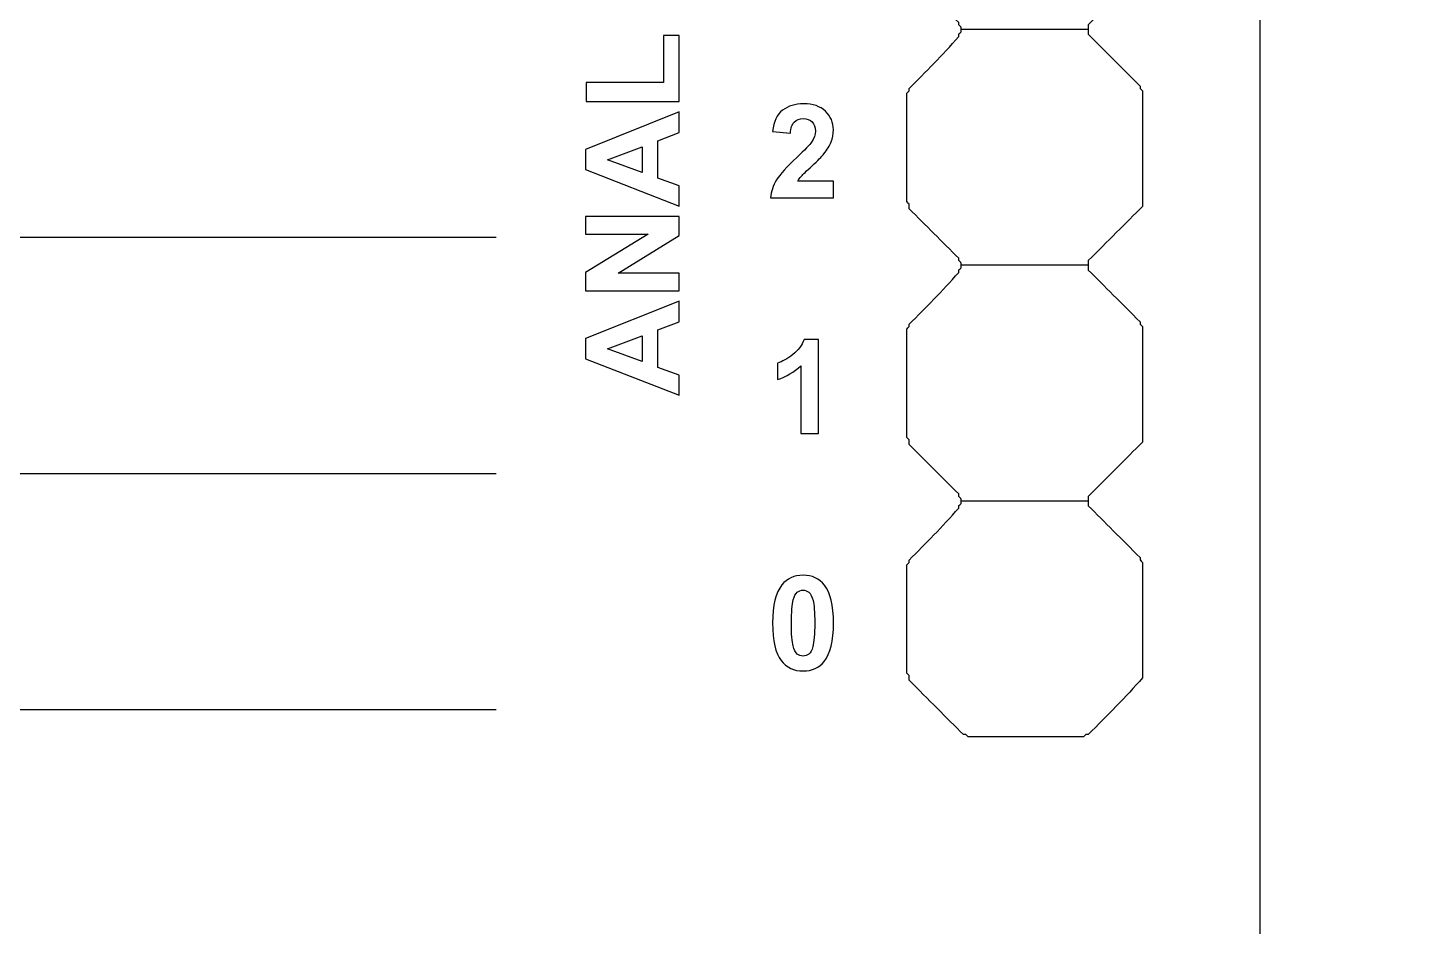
# Model space of a CAD drawing. Extents: x -1020 to 856, y -646 to 1108.
# Drawn here: x 435.61 to 450.5, y 729.2 to 738.87 of the extents above; entities that cross this region are included whole.
import ezdxf

# ---------------------------------------------------------------- set-up
doc = ezdxf.new("R2010")
doc.units = 0
doc.header["$MEASUREMENT"] = 0
doc.layers.add('LAYER_1', color=7, linetype='CONTINUOUS')

msp = doc.modelspace()

# ---------------------------------------------------------------- linework, layer by layer
at = {"layer": 'LAYER_1', "color": 250}
for points, knots in [([(581.5, 670), (581.5, 670), (581.5, 793), (581.5, 793), (581.5, 793), (581.5, 795.761), (579.261, 798), (576.5, 798), (576.5, 798), (576.5, 798), (333.5, 798), (333.5, 798), (333.5, 798), (330.739, 798), (328.5, 795.761), (328.5, 793), (328.5, 793), (328.5, 793), (328.5, 670), (328.5, 670), (328.5, 670), (328.5, 667.239), (330.739, 665), (333.5, 665), (333.5, 665), (333.5, 665), (576.5, 665), (576.5, 665), (576.5, 665), (579.261, 665), (581.5, 667.239), (581.5, 670)], [0, 0, 0, 0, 0.125, 0.125, 0.125, 0.125, 0.25, 0.25, 0.25, 0.25, 0.375, 0.375, 0.375, 0.375, 0.5, 0.5, 0.5, 0.5, 0.625, 0.625, 0.625, 0.625, 0.75, 0.75, 0.75, 0.75, 0.875, 0.875, 0.875, 0.875, 1, 1, 1, 1]), ([(445.6548, 738.847), (445.6548, 738.847), (445.6548, 738.847), (445.6548, 738.8723), (445.6548, 738.8723), (445.6548, 738.8723), (445.6548, 738.8723), (445.6295, 738.8977), (445.6295, 738.8977), (445.6295, 738.8977), (445.6295, 738.8977), (445.6295, 738.923), (445.6295, 738.923), (445.452, 739.1005), (445.2745, 739.278), (445.097, 739.4555), (445.097, 739.4555), (445.097, 739.4555), (445.097, 739.4809), (445.097, 739.5062), (445.097, 739.5062), (445.097, 739.5062), (445.097, 739.5062), (445.0716, 739.5316), (445.0716, 739.5316), (445.0716, 739.912), (445.0716, 740.2923), (445.0716, 740.698), (445.0716, 740.698), (445.0716, 740.698), (445.0716, 740.698), (445.097, 740.7234), (445.097, 740.7234), (445.097, 740.7234), (445.097, 740.7234), (445.097, 740.7488), (445.097, 740.7488), (445.2745, 740.9263), (445.452, 741.1038), (445.6295, 741.3066), (445.6295, 741.3066), (445.6295, 741.3066), (445.6295, 741.3066), (445.6295, 741.332), (445.6295, 741.332), (445.6295, 741.332), (445.6295, 741.332), (445.6548, 741.3573), (445.6548, 741.3573), (445.6548, 741.3573), (445.6548, 741.3573), (445.6548, 741.3827)], [0, 0, 0, 0, 0.0769231, 0.0769231, 0.0769231, 0.0769231, 0.1538462, 0.1538462, 0.1538462, 0.1538462, 0.2307692, 0.2307692, 0.2307692, 0.2307692, 0.3076923, 0.3076923, 0.3076923, 0.3076923, 0.3846154, 0.3846154, 0.3846154, 0.3846154, 0.4615385, 0.4615385, 0.4615385, 0.4615385, 0.5384615, 0.5384615, 0.5384615, 0.5384615, 0.6153846, 0.6153846, 0.6153846, 0.6153846, 0.6923077, 0.6923077, 0.6923077, 0.6923077, 0.7692308, 0.7692308, 0.7692308, 0.7692308, 0.8461538, 0.8461538, 0.8461538, 0.8461538, 0.9230769, 0.9230769, 0.9230769, 0.9230769, 1, 1, 1, 1]), ([(447.0241, 741.3827), (447.0241, 741.3827), (447.0241, 741.3573), (447.0241, 741.332), (447.0241, 741.332), (447.2016, 741.1545), (447.3791, 740.977), (447.582, 740.7741), (447.582, 740.7741), (447.582, 740.7741), (447.582, 740.7741), (447.582, 740.7488), (447.582, 740.7488), (447.582, 740.7488), (447.582, 740.7488), (447.6073, 740.7234), (447.6073, 740.7234), (447.6073, 740.3177), (447.6073, 739.912), (447.6073, 739.4809), (447.6073, 739.4809), (447.4298, 739.3034), (447.227, 739.1005), (447.0241, 738.8977), (447.0241, 738.8977), (447.0241, 738.8977), (447.0241, 738.8723), (447.0241, 738.847)], [0, 0, 0, 0, 0.1428571, 0.1428571, 0.1428571, 0.1428571, 0.2857143, 0.2857143, 0.2857143, 0.2857143, 0.4285714, 0.4285714, 0.4285714, 0.4285714, 0.5714286, 0.5714286, 0.5714286, 0.5714286, 0.7142857, 0.7142857, 0.7142857, 0.7142857, 0.8571429, 0.8571429, 0.8571429, 0.8571429, 1, 1, 1, 1]), ([(442.6229, 738.0737), (442.6229, 738.0737), (441.6229, 738.0737), (441.6229, 738.0737), (441.6229, 738.0737), (441.6229, 738.0737), (441.6229, 738.2772), (441.6229, 738.2772), (441.6229, 738.2772), (441.6229, 738.2772), (442.453, 738.2772), (442.453, 738.2772), (442.453, 738.2772), (442.453, 738.2772), (442.453, 738.7833), (442.453, 738.7833), (442.453, 738.7833), (442.453, 738.7833), (442.6229, 738.7833), (442.6229, 738.7833), (442.6229, 738.7833), (442.6229, 738.7833), (442.6229, 738.0737), (442.6229, 738.0737)], [0, 0, 0, 0, 0.1666667, 0.1666667, 0.1666667, 0.1666667, 0.3333333, 0.3333333, 0.3333333, 0.3333333, 0.5, 0.5, 0.5, 0.5, 0.6666667, 0.6666667, 0.6666667, 0.6666667, 0.8333333, 0.8333333, 0.8333333, 0.8333333, 1, 1, 1, 1]), ([(445.6548, 736.3112), (445.6548, 736.3112), (445.6548, 736.3112), (445.6548, 736.3366), (445.6548, 736.3366), (445.6548, 736.3366), (445.6548, 736.3366), (445.6295, 736.3619), (445.6295, 736.3619), (445.6295, 736.3619), (445.6295, 736.3619), (445.6295, 736.3873), (445.6295, 736.3873), (445.452, 736.5648), (445.2745, 736.7423), (445.097, 736.9198), (445.097, 736.9198), (445.097, 736.9198), (445.097, 736.9452), (445.097, 736.9705), (445.097, 736.9705), (445.097, 736.9705), (445.097, 736.9705), (445.0716, 736.9959), (445.0716, 736.9959), (445.0716, 737.3762), (445.0716, 737.7566), (445.0716, 738.1623), (445.0716, 738.1623), (445.0716, 738.1623), (445.0716, 738.1623), (445.097, 738.1877), (445.097, 738.1877), (445.097, 738.1877), (445.097, 738.1877), (445.097, 738.213), (445.097, 738.213), (445.2745, 738.3905), (445.452, 738.568), (445.6295, 738.7709), (445.6295, 738.7709), (445.6295, 738.7709), (445.6295, 738.7709), (445.6295, 738.7962), (445.6295, 738.7962), (445.6295, 738.7962), (445.6295, 738.7962), (445.6548, 738.8216), (445.6548, 738.8216), (445.6548, 738.8216), (445.6548, 738.8216), (445.6548, 738.847)], [0, 0, 0, 0, 0.0769231, 0.0769231, 0.0769231, 0.0769231, 0.1538462, 0.1538462, 0.1538462, 0.1538462, 0.2307692, 0.2307692, 0.2307692, 0.2307692, 0.3076923, 0.3076923, 0.3076923, 0.3076923, 0.3846154, 0.3846154, 0.3846154, 0.3846154, 0.4615385, 0.4615385, 0.4615385, 0.4615385, 0.5384615, 0.5384615, 0.5384615, 0.5384615, 0.6153846, 0.6153846, 0.6153846, 0.6153846, 0.6923077, 0.6923077, 0.6923077, 0.6923077, 0.7692308, 0.7692308, 0.7692308, 0.7692308, 0.8461538, 0.8461538, 0.8461538, 0.8461538, 0.9230769, 0.9230769, 0.9230769, 0.9230769, 1, 1, 1, 1]), ([(447.0241, 738.847), (447.0241, 738.847), (447.0241, 738.8216), (447.0241, 738.7962), (447.0241, 738.7962), (447.2016, 738.6187), (447.3791, 738.4412), (447.582, 738.2384), (447.582, 738.2384), (447.582, 738.2384), (447.582, 738.2384), (447.582, 738.213), (447.582, 738.213), (447.582, 738.213), (447.582, 738.213), (447.6073, 738.1877), (447.6073, 738.1877), (447.6073, 737.782), (447.6073, 737.3762), (447.6073, 736.9452), (447.6073, 736.9452), (447.4298, 736.7677), (447.227, 736.5648), (447.0241, 736.3619), (447.0241, 736.3619), (447.0241, 736.3619), (447.0241, 736.3366), (447.0241, 736.3112)], [0, 0, 0, 0, 0.1428571, 0.1428571, 0.1428571, 0.1428571, 0.2857143, 0.2857143, 0.2857143, 0.2857143, 0.4285714, 0.4285714, 0.4285714, 0.4285714, 0.5714286, 0.5714286, 0.5714286, 0.5714286, 0.7142857, 0.7142857, 0.7142857, 0.7142857, 0.8571429, 0.8571429, 0.8571429, 0.8571429, 1, 1, 1, 1]), ([(444.281, 737.216), (444.281, 737.216), (444.281, 737.0365), (444.281, 737.0365), (444.281, 737.0365), (444.281, 737.0365), (443.6035, 737.0365), (443.6035, 737.0365), (443.6035, 737.0365), (443.6111, 737.1043), (443.633, 737.1687), (443.6697, 737.2295), (443.6697, 737.2295), (443.7064, 737.2902), (443.7789, 737.3708), (443.8869, 737.4712), (443.8869, 737.4712), (443.9742, 737.5522), (444.0275, 737.6074), (444.0473, 737.6363), (444.0473, 737.6363), (444.0737, 737.6762), (444.0872, 737.7156), (444.0872, 737.7546), (444.0872, 737.7546), (444.0872, 737.7975), (444.0757, 737.8306), (444.0524, 737.8539), (444.0524, 737.8539), (444.0292, 737.8772), (443.9973, 737.8886), (443.9564, 737.8886), (443.9564, 737.8886), (443.916, 737.8886), (443.8841, 737.8764), (443.8602, 737.8522), (443.8602, 737.8522), (443.8365, 737.8279), (443.8226, 737.7875), (443.8189, 737.7311), (443.8189, 737.7311), (443.8189, 737.7311), (443.6263, 737.7504), (443.6263, 737.7504), (443.6263, 737.7504), (443.6379, 737.8567), (443.6737, 737.933), (443.7343, 737.9794), (443.7343, 737.9794), (443.7949, 738.0257), (443.8705, 738.0489), (443.9613, 738.0489), (443.9613, 738.0489), (444.0608, 738.0489), (444.139, 738.022), (444.1959, 737.9685), (444.1959, 737.9685), (444.2527, 737.9147), (444.281, 737.848), (444.281, 737.7682), (444.281, 737.7682), (444.281, 737.7229), (444.2729, 737.6797), (444.2567, 737.6386), (444.2567, 737.6386), (444.2405, 737.5976), (444.2146, 737.5546), (444.1794, 737.5098), (444.1794, 737.5098), (444.1559, 737.4799), (444.1137, 737.437), (444.0529, 737.3811), (444.0529, 737.3811), (443.9918, 737.3252), (443.9531, 737.2879), (443.9369, 737.2696), (443.9369, 737.2696), (443.9207, 737.2513), (443.9073, 737.2335), (443.8973, 737.216), (443.8973, 737.216), (443.8973, 737.216), (444.281, 737.216), (444.281, 737.216)], [0, 0, 0, 0, 0.047619, 0.047619, 0.047619, 0.047619, 0.0952381, 0.0952381, 0.0952381, 0.0952381, 0.1428571, 0.1428571, 0.1428571, 0.1428571, 0.1904762, 0.1904762, 0.1904762, 0.1904762, 0.2380952, 0.2380952, 0.2380952, 0.2380952, 0.2857143, 0.2857143, 0.2857143, 0.2857143, 0.3333333, 0.3333333, 0.3333333, 0.3333333, 0.3809524, 0.3809524, 0.3809524, 0.3809524, 0.4285714, 0.4285714, 0.4285714, 0.4285714, 0.4761905, 0.4761905, 0.4761905, 0.4761905, 0.5238095, 0.5238095, 0.5238095, 0.5238095, 0.5714286, 0.5714286, 0.5714286, 0.5714286, 0.6190476, 0.6190476, 0.6190476, 0.6190476, 0.6666667, 0.6666667, 0.6666667, 0.6666667, 0.7142857, 0.7142857, 0.7142857, 0.7142857, 0.7619048, 0.7619048, 0.7619048, 0.7619048, 0.8095238, 0.8095238, 0.8095238, 0.8095238, 0.8571429, 0.8571429, 0.8571429, 0.8571429, 0.9047619, 0.9047619, 0.9047619, 0.9047619, 0.952381, 0.952381, 0.952381, 0.952381, 1, 1, 1, 1]), ([(442.6229, 737.9604), (442.6229, 737.9604), (442.6229, 737.7387), (442.6229, 737.7387), (442.6229, 737.7387), (442.6229, 737.7387), (442.3938, 737.6507), (442.3938, 737.6507), (442.3938, 737.6507), (442.3938, 737.6507), (442.3938, 737.2476), (442.3938, 737.2476), (442.3938, 737.2476), (442.3938, 737.2476), (442.6229, 737.1645), (442.6229, 737.1645), (442.6229, 737.1645), (442.6229, 737.1645), (442.6229, 736.9486), (442.6229, 736.9486), (442.6229, 736.9486), (442.6229, 736.9486), (441.6147, 737.3413), (441.6147, 737.3413), (441.6147, 737.3413), (441.6147, 737.3413), (441.6147, 737.5566), (441.6147, 737.5566), (441.6147, 737.5566), (441.6147, 737.5566), (442.6229, 737.9604), (442.6229, 737.9604)], [0, 0, 0, 0, 0.125, 0.125, 0.125, 0.125, 0.25, 0.25, 0.25, 0.25, 0.375, 0.375, 0.375, 0.375, 0.5, 0.5, 0.5, 0.5, 0.625, 0.625, 0.625, 0.625, 0.75, 0.75, 0.75, 0.75, 0.875, 0.875, 0.875, 0.875, 1, 1, 1, 1]), ([(442.224, 737.5854), (442.224, 737.5854), (441.8499, 737.4465), (441.8499, 737.4465), (441.8499, 737.4465), (441.8499, 737.4465), (442.224, 737.3104), (442.224, 737.3104), (442.224, 737.3104), (442.224, 737.3104), (442.224, 737.5854), (442.224, 737.5854)], [0, 0, 0, 0, 0.3333333, 0.3333333, 0.3333333, 0.3333333, 0.6666667, 0.6666667, 0.6666667, 0.6666667, 1, 1, 1, 1]), ([(442.6229, 736.0358), (442.6229, 736.0358), (441.6147, 736.0358), (441.6147, 736.0358), (441.6147, 736.0358), (441.6147, 736.0358), (441.6147, 736.234), (441.6147, 736.234), (441.6147, 736.234), (441.6147, 736.234), (442.2879, 736.6467), (442.2879, 736.6467), (442.2879, 736.6467), (442.2879, 736.6467), (441.6147, 736.6467), (441.6147, 736.6467), (441.6147, 736.6467), (441.6147, 736.6467), (441.6147, 736.8359), (441.6147, 736.8359), (441.6147, 736.8359), (441.6147, 736.8359), (442.6229, 736.8359), (442.6229, 736.8359), (442.6229, 736.8359), (442.6229, 736.8359), (442.6229, 736.6314), (442.6229, 736.6314), (442.6229, 736.6314), (442.6229, 736.6314), (441.9654, 736.2251), (441.9654, 736.2251), (441.9654, 736.2251), (441.9654, 736.2251), (442.6229, 736.2251), (442.6229, 736.2251), (442.6229, 736.2251), (442.6229, 736.2251), (442.6229, 736.0358), (442.6229, 736.0358)], [0, 0, 0, 0, 0.1, 0.1, 0.1, 0.1, 0.2, 0.2, 0.2, 0.2, 0.3, 0.3, 0.3, 0.3, 0.4, 0.4, 0.4, 0.4, 0.5, 0.5, 0.5, 0.5, 0.6, 0.6, 0.6, 0.6, 0.7, 0.7, 0.7, 0.7, 0.8, 0.8, 0.8, 0.8, 0.9, 0.9, 0.9, 0.9, 1, 1, 1, 1]), ([(445.6548, 733.7755), (445.6548, 733.7755), (445.6548, 733.7755), (445.6548, 733.8009), (445.6548, 733.8009), (445.6548, 733.8009), (445.6548, 733.8009), (445.6295, 733.8262), (445.6295, 733.8262), (445.6295, 733.8262), (445.6295, 733.8262), (445.6295, 733.8516), (445.6295, 733.8516), (445.452, 734.0291), (445.2745, 734.2066), (445.097, 734.3841), (445.097, 734.3841), (445.097, 734.3841), (445.097, 734.4094), (445.097, 734.4348), (445.097, 734.4348), (445.097, 734.4348), (445.097, 734.4348), (445.0716, 734.4601), (445.0716, 734.4601), (445.0716, 734.8405), (445.0716, 735.2209), (445.0716, 735.6266), (445.0716, 735.6266), (445.0716, 735.6266), (445.0716, 735.6266), (445.097, 735.6519), (445.097, 735.6519), (445.097, 735.6519), (445.097, 735.6519), (445.097, 735.6773), (445.097, 735.6773), (445.2745, 735.8548), (445.452, 736.0323), (445.6295, 736.2352), (445.6295, 736.2352), (445.6295, 736.2352), (445.6295, 736.2352), (445.6295, 736.2605), (445.6295, 736.2605), (445.6295, 736.2605), (445.6295, 736.2605), (445.6548, 736.2859), (445.6548, 736.2859), (445.6548, 736.2859), (445.6548, 736.2859), (445.6548, 736.3112)], [0, 0, 0, 0, 0.0769231, 0.0769231, 0.0769231, 0.0769231, 0.1538462, 0.1538462, 0.1538462, 0.1538462, 0.2307692, 0.2307692, 0.2307692, 0.2307692, 0.3076923, 0.3076923, 0.3076923, 0.3076923, 0.3846154, 0.3846154, 0.3846154, 0.3846154, 0.4615385, 0.4615385, 0.4615385, 0.4615385, 0.5384615, 0.5384615, 0.5384615, 0.5384615, 0.6153846, 0.6153846, 0.6153846, 0.6153846, 0.6923077, 0.6923077, 0.6923077, 0.6923077, 0.7692308, 0.7692308, 0.7692308, 0.7692308, 0.8461538, 0.8461538, 0.8461538, 0.8461538, 0.9230769, 0.9230769, 0.9230769, 0.9230769, 1, 1, 1, 1]), ([(447.0241, 736.3112), (447.0241, 736.3112), (447.0241, 736.2859), (447.0241, 736.2605), (447.0241, 736.2605), (447.2016, 736.083), (447.3791, 735.9055), (447.582, 735.7027), (447.582, 735.7027), (447.582, 735.7027), (447.582, 735.7027), (447.582, 735.6773), (447.582, 735.6773), (447.582, 735.6773), (447.582, 735.6773), (447.6073, 735.6519), (447.6073, 735.6519), (447.6073, 735.2462), (447.6073, 734.8405), (447.6073, 734.4094), (447.6073, 734.4094), (447.4298, 734.2319), (447.227, 734.0291), (447.0241, 733.8262), (447.0241, 733.8262), (447.0241, 733.8262), (447.0241, 733.8009), (447.0241, 733.7755)], [0, 0, 0, 0, 0.1428571, 0.1428571, 0.1428571, 0.1428571, 0.2857143, 0.2857143, 0.2857143, 0.2857143, 0.4285714, 0.4285714, 0.4285714, 0.4285714, 0.5714286, 0.5714286, 0.5714286, 0.5714286, 0.7142857, 0.7142857, 0.7142857, 0.7142857, 0.8571429, 0.8571429, 0.8571429, 0.8571429, 1, 1, 1, 1]), ([(442.6229, 735.9261), (442.6229, 735.9261), (442.6229, 735.7044), (442.6229, 735.7044), (442.6229, 735.7044), (442.6229, 735.7044), (442.3938, 735.6164), (442.3938, 735.6164), (442.3938, 735.6164), (442.3938, 735.6164), (442.3938, 735.2133), (442.3938, 735.2133), (442.3938, 735.2133), (442.3938, 735.2133), (442.6229, 735.1302), (442.6229, 735.1302), (442.6229, 735.1302), (442.6229, 735.1302), (442.6229, 734.9143), (442.6229, 734.9143), (442.6229, 734.9143), (442.6229, 734.9143), (441.6147, 735.307), (441.6147, 735.307), (441.6147, 735.307), (441.6147, 735.307), (441.6147, 735.5223), (441.6147, 735.5223), (441.6147, 735.5223), (441.6147, 735.5223), (442.6229, 735.9261), (442.6229, 735.9261)], [0, 0, 0, 0, 0.125, 0.125, 0.125, 0.125, 0.25, 0.25, 0.25, 0.25, 0.375, 0.375, 0.375, 0.375, 0.5, 0.5, 0.5, 0.5, 0.625, 0.625, 0.625, 0.625, 0.75, 0.75, 0.75, 0.75, 0.875, 0.875, 0.875, 0.875, 1, 1, 1, 1]), ([(442.224, 735.5511), (442.224, 735.5511), (441.8499, 735.4122), (441.8499, 735.4122), (441.8499, 735.4122), (441.8499, 735.4122), (442.224, 735.2761), (442.224, 735.2761), (442.224, 735.2761), (442.224, 735.2761), (442.224, 735.5511), (442.224, 735.5511)], [0, 0, 0, 0, 0.3333333, 0.3333333, 0.3333333, 0.3333333, 0.6666667, 0.6666667, 0.6666667, 0.6666667, 1, 1, 1, 1]), ([(444.1228, 734.5007), (444.1228, 734.5007), (443.9296, 734.5007), (443.9296, 734.5007), (443.9296, 734.5007), (443.9296, 734.5007), (443.9296, 735.2291), (443.9296, 735.2291), (443.9296, 735.2291), (443.859, 735.1629), (443.7759, 735.1141), (443.6801, 735.0826), (443.6801, 735.0826), (443.6801, 735.0826), (443.6801, 735.258), (443.6801, 735.258), (443.6801, 735.258), (443.7303, 735.2744), (443.7852, 735.3057), (443.8444, 735.3517), (443.8444, 735.3517), (443.9036, 735.3979), (443.9442, 735.4516), (443.966, 735.5131), (443.966, 735.5131), (443.966, 735.5131), (444.1228, 735.5131), (444.1228, 735.5131), (444.1228, 735.5131), (444.1228, 735.5131), (444.1228, 734.5007), (444.1228, 734.5007)], [0, 0, 0, 0, 0.125, 0.125, 0.125, 0.125, 0.25, 0.25, 0.25, 0.25, 0.375, 0.375, 0.375, 0.375, 0.5, 0.5, 0.5, 0.5, 0.625, 0.625, 0.625, 0.625, 0.75, 0.75, 0.75, 0.75, 0.875, 0.875, 0.875, 0.875, 1, 1, 1, 1]), ([(447.0241, 733.7755), (447.0241, 733.7755), (447.0241, 733.7501), (447.0241, 733.7248), (447.0241, 733.7248), (447.2016, 733.5473), (447.3791, 733.3698), (447.582, 733.1669), (447.582, 733.1669), (447.582, 733.1669), (447.582, 733.1669), (447.582, 733.1416), (447.582, 733.1416), (447.582, 733.1416), (447.582, 733.1416), (447.6073, 733.1162), (447.6073, 733.1162), (447.6073, 732.7105), (447.6073, 732.3048), (447.6073, 731.8737), (447.6073, 731.8737), (447.4298, 731.6708), (447.227, 731.468), (447.0241, 731.2651), (447.0241, 731.2651), (447.0241, 731.2651), (447.0241, 731.2651), (446.9988, 731.2651), (446.9988, 731.2651), (446.9988, 731.2651), (446.9988, 731.2651), (446.9734, 731.2398), (446.9734, 731.2398), (446.5677, 731.2398), (446.162, 731.2398), (445.7309, 731.2398), (445.7309, 731.2398), (445.7309, 731.2398), (445.7309, 731.2398), (445.7055, 731.2651), (445.7055, 731.2651), (445.7055, 731.2651), (445.7055, 731.2651), (445.6802, 731.2651), (445.6802, 731.2651), (445.5027, 731.4426), (445.2998, 731.6455), (445.097, 731.8483), (445.097, 731.8483), (445.097, 731.8483), (445.097, 731.8737), (445.097, 731.8991), (445.097, 731.8991), (445.097, 731.8991), (445.097, 731.8991), (445.0716, 731.9244), (445.0716, 731.9244), (445.0716, 732.3048), (445.0716, 732.6851), (445.0716, 733.0909), (445.0716, 733.0909), (445.0716, 733.0909), (445.0716, 733.0909), (445.097, 733.1162), (445.097, 733.1162), (445.097, 733.1162), (445.097, 733.1162), (445.097, 733.1416), (445.097, 733.1416), (445.2745, 733.3191), (445.452, 733.4966), (445.6295, 733.6994), (445.6295, 733.6994), (445.6295, 733.6994), (445.6295, 733.6994), (445.6295, 733.7248), (445.6295, 733.7248), (445.6295, 733.7248), (445.6295, 733.7248), (445.6548, 733.7501), (445.6548, 733.7501), (445.6548, 733.7501), (445.6548, 733.7501), (445.6548, 733.7755)], [0, 0, 0, 0, 0.047619, 0.047619, 0.047619, 0.047619, 0.0952381, 0.0952381, 0.0952381, 0.0952381, 0.1428571, 0.1428571, 0.1428571, 0.1428571, 0.1904762, 0.1904762, 0.1904762, 0.1904762, 0.2380952, 0.2380952, 0.2380952, 0.2380952, 0.2857143, 0.2857143, 0.2857143, 0.2857143, 0.3333333, 0.3333333, 0.3333333, 0.3333333, 0.3809524, 0.3809524, 0.3809524, 0.3809524, 0.4285714, 0.4285714, 0.4285714, 0.4285714, 0.4761905, 0.4761905, 0.4761905, 0.4761905, 0.5238095, 0.5238095, 0.5238095, 0.5238095, 0.5714286, 0.5714286, 0.5714286, 0.5714286, 0.6190476, 0.6190476, 0.6190476, 0.6190476, 0.6666667, 0.6666667, 0.6666667, 0.6666667, 0.7142857, 0.7142857, 0.7142857, 0.7142857, 0.7619048, 0.7619048, 0.7619048, 0.7619048, 0.8095238, 0.8095238, 0.8095238, 0.8095238, 0.8571429, 0.8571429, 0.8571429, 0.8571429, 0.9047619, 0.9047619, 0.9047619, 0.9047619, 0.952381, 0.952381, 0.952381, 0.952381, 1, 1, 1, 1]), ([(443.955, 732.9773), (444.0529, 732.9773), (444.1292, 732.9424), (444.1841, 732.8727), (444.1841, 732.8727), (444.2496, 732.7903), (444.2825, 732.6534), (444.2825, 732.4621), (444.2825, 732.4621), (444.2825, 732.2715), (444.2494, 732.1344), (444.1834, 732.0508), (444.1834, 732.0508), (444.129, 731.982), (444.0529, 731.9478), (443.955, 731.9478), (443.955, 731.9478), (443.8571, 731.9478), (443.778, 731.9853), (443.7179, 732.0609), (443.7179, 732.0609), (443.6578, 732.1362), (443.6277, 732.2708), (443.6277, 732.4642), (443.6277, 732.4642), (443.6277, 732.6541), (443.6608, 732.7907), (443.7268, 732.8741), (443.7268, 732.8741), (443.7812, 732.9429), (443.8573, 732.9773), (443.955, 732.9773)], [0, 0, 0, 0, 0.125, 0.125, 0.125, 0.125, 0.25, 0.25, 0.25, 0.25, 0.375, 0.375, 0.375, 0.375, 0.5, 0.5, 0.5, 0.5, 0.625, 0.625, 0.625, 0.625, 0.75, 0.75, 0.75, 0.75, 0.875, 0.875, 0.875, 0.875, 1, 1, 1, 1]), ([(443.955, 732.817), (443.9318, 732.817), (443.9109, 732.8095), (443.8925, 732.7947), (443.8925, 732.7947), (443.8742, 732.7797), (443.86, 732.753), (443.8498, 732.7144), (443.8498, 732.7144), (443.8367, 732.6644), (443.8299, 732.5804), (443.8299, 732.4621), (443.8299, 732.4621), (443.8299, 732.3438), (443.836, 732.2626), (443.8477, 732.2184), (443.8477, 732.2184), (443.8596, 732.1741), (443.8747, 732.1448), (443.8927, 732.1299), (443.8927, 732.1299), (443.9111, 732.1153), (443.9318, 732.1079), (443.955, 732.1079), (443.955, 732.1079), (443.9784, 732.1079), (443.9993, 732.1153), (444.0177, 732.1304), (444.0177, 732.1304), (444.036, 732.1452), (444.0503, 732.1719), (444.0604, 732.2104), (444.0604, 732.2104), (444.0735, 732.2599), (444.0804, 732.3438), (444.0804, 732.4621), (444.0804, 732.4621), (444.0804, 732.5804), (444.0742, 732.6616), (444.0625, 732.706), (444.0625, 732.706), (444.0506, 732.7501), (444.0355, 732.7797), (444.0175, 732.7947), (444.0175, 732.7947), (443.9991, 732.8095), (443.9784, 732.817), (443.955, 732.817)], [0, 0, 0, 0, 0.0833333, 0.0833333, 0.0833333, 0.0833333, 0.1666667, 0.1666667, 0.1666667, 0.1666667, 0.25, 0.25, 0.25, 0.25, 0.3333333, 0.3333333, 0.3333333, 0.3333333, 0.4166667, 0.4166667, 0.4166667, 0.4166667, 0.5, 0.5, 0.5, 0.5, 0.5833333, 0.5833333, 0.5833333, 0.5833333, 0.6666667, 0.6666667, 0.6666667, 0.6666667, 0.75, 0.75, 0.75, 0.75, 0.8333333, 0.8333333, 0.8333333, 0.8333333, 0.9166667, 0.9166667, 0.9166667, 0.9166667, 1, 1, 1, 1])]:
    msp.add_open_spline(points, degree=3, knots=knots, dxfattribs=at)
at = {"layer": 'LAYER_1', "color": 7}
msp.add_open_spline([(448.8752, 681.7677), (445.7816, 681.7677), (398.7438, 681.7677), (395.6248, 681.7677), (395.6248, 681.7677), (395.6248, 703.22), (395.6248, 724.6976), (395.6248, 746.1752), (395.6248, 746.1752), (396.132, 746.6824), (396.6391, 747.1895), (397.1463, 747.6967), (397.1463, 747.6967), (400.9499, 747.6967), (404.7535, 747.6967), (408.5571, 747.6967), (408.5571, 747.6967), (409.3939, 748.5334), (410.2307, 749.3702), (411.0928, 750.2324), (411.0928, 750.2324), (421.9965, 750.2324), (432.9001, 750.2324), (443.8037, 750.2324), (443.8037, 750.2324), (444.6405, 749.3956), (445.4773, 748.5588), (446.3395, 747.6967), (446.3395, 747.6967), (447.1763, 747.6967), (448.013, 747.6967), (448.8752, 747.6967), (448.8752, 747.6967), (448.8752, 725.7372), (448.8752, 703.7525), (448.8752, 681.7677)], degree=3, knots=[0, 0, 0, 0, 0.1111111, 0.1111111, 0.1111111, 0.1111111, 0.2222222, 0.2222222, 0.2222222, 0.2222222, 0.3333333, 0.3333333, 0.3333333, 0.3333333, 0.4444444, 0.4444444, 0.4444444, 0.4444444, 0.5555556, 0.5555556, 0.5555556, 0.5555556, 0.6666667, 0.6666667, 0.6666667, 0.6666667, 0.7777778, 0.7777778, 0.7777778, 0.7777778, 0.8888889, 0.8888889, 0.8888889, 0.8888889, 1, 1, 1, 1], dxfattribs=at)
at = {"layer": 'LAYER_1', "color": 250}
for points in [[(447.0241, 738.847), (446.5677, 738.847), (446.1113, 738.847), (445.6548, 738.847)], [(425.6515, 736.6138), (425.6515, 736.6138), (440.6515, 736.6138), (440.6515, 736.6138)], [(447.0241, 736.3112), (446.5677, 736.3112), (446.1113, 736.3112), (445.6548, 736.3112)], [(425.6515, 734.0738), (425.6515, 734.0738), (440.6515, 734.0738), (440.6515, 734.0738)], [(447.0241, 733.7755), (446.5677, 733.7755), (446.1113, 733.7755), (445.6548, 733.7755)], [(425.6515, 731.5338), (425.6515, 731.5338), (440.6515, 731.5338), (440.6515, 731.5338)]]:
    msp.add_open_spline(points, degree=3, dxfattribs=at)

doc.saveas('drawing.dxf')
